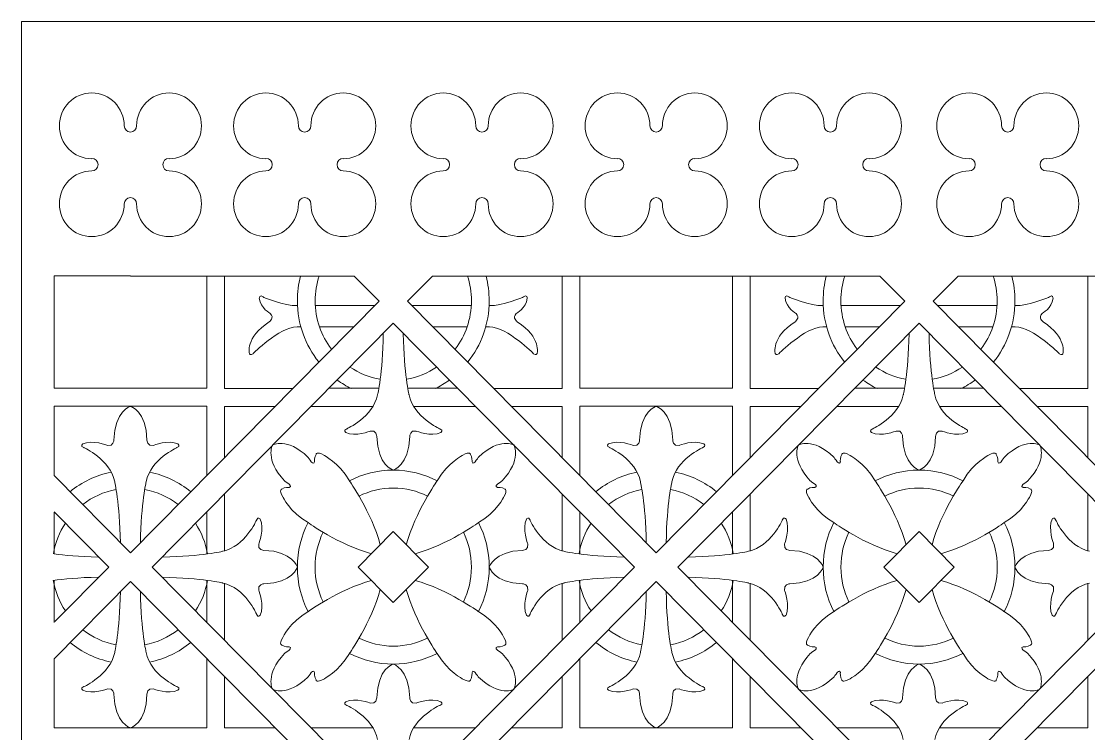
# Model space of a CAD drawing. Header units: millimetres. Extents: x 0 to 23312, y -3206 to 11448.
# Drawn here: x 11641 to 11940, y 5529.4 to 5729.1 of the extents above; entities that cross this region are included whole.
import ezdxf

# ---------------------------------------------------------------- set-up
doc = ezdxf.new("R2010")
doc.units = ezdxf.units.MM
doc.header["$LTSCALE"] = 10
doc.layers.add('40 - Detail Outline', color=142, linetype='Continuous')

# ---------------------------------------------------------------- blocks, each defined once
blk = doc.blocks.new('A$C25525EC8')
at = {"color": 251, "lineweight": 9}
for p, q in [((86.19, 203.11), (100.17, 203.11)), ((122.26, 203.11), (108.28, 203.11)), ((233.52, 203.11), (247.5, 203.11)), ((269.58, 203.11), (255.61, 203.11)), ((9.15, 178.67), (9.15, 198.07)), ((9.15, 198.07), (30.56, 198.07)), ((51.96, 198.07), (30.56, 198.07)), ((51.96, 178.67), (51.96, 198.07)), ((56.94, 183.62), (56.94, 197.99)), ((56.94, 197.99), (71.14, 197.99)), ((81.19, 198.05), (98.49, 198.05)), ((127.26, 198.05), (109.96, 198.05)), ((151.51, 197.99), (137.31, 197.99)), ((151.51, 183.62), (151.51, 197.99)), ((156.49, 178.67), (156.49, 198.07)), ((156.49, 198.07), (177.89, 198.07)), ((199.29, 198.07), (177.89, 198.07)), ((199.29, 178.67), (199.29, 198.07)), ((204.27, 183.62), (204.27, 197.99)), ((204.27, 197.99), (218.47, 197.99)), ((228.52, 198.05), (245.82, 198.05)), ((274.59, 198.05), (257.29, 198.05)), ((298.84, 197.99), (284.63, 197.99)), ((298.84, 183.62), (298.84, 197.99)), ((30.55, 157.01), (9.15, 178.67)), ((56.94, 157.41), (56.94, 173.47)), ((151.51, 157.41), (151.51, 173.47)), ((204.27, 157.41), (204.27, 173.47)), ((298.84, 157.41), (298.84, 173.47)), ((24.47, 152.98), (9.15, 168.47)), ((9.15, 156.78), (9.15, 168.43)), ((51.96, 156.78), (51.96, 168.43)), ((156.49, 156.78), (156.49, 168.43)), ((199.29, 156.78), (199.29, 168.43)), ((94.37, 152.98), (104.22, 162.96)), ((114.08, 152.98), (104.22, 162.96)), ((241.7, 152.98), (251.55, 162.96)), ((261.41, 152.98), (251.55, 162.96)), ((30.55, 157.01), (30.55, 157.01)), ((30.56, 157.01), (30.56, 157.01)), ((177.89, 157.01), (177.89, 157.01)), ((177.89, 157.01), (177.89, 157.01)), ((9.37, 137.71), (24.47, 152.98)), ((104.22, 143.02), (94.37, 152.98)), ((104.22, 143.02), (114.08, 152.98)), ((251.55, 143.02), (241.7, 152.98)), ((251.55, 143.02), (261.41, 152.98)), ((9.15, 137.5), (9.15, 149.15)), ((9.15, 127.31), (30.56, 148.96)), ((30.56, 148.96), (30.56, 148.96)), ((30.56, 148.96), (30.56, 148.96)), ((51.96, 137.5), (51.96, 149.15)), ((56.94, 132.46), (56.94, 148.52)), ((151.51, 132.46), (151.51, 148.52)), ((156.49, 137.5), (156.49, 149.15)), ((177.89, 148.96), (177.89, 148.96)), ((177.89, 148.96), (177.89, 148.96)), ((199.29, 137.5), (199.29, 149.15)), ((204.27, 132.46), (204.27, 148.52)), ((298.84, 132.46), (298.84, 148.52)), ((9.15, 127.31), (9.15, 107.91)), ((51.96, 127.31), (51.96, 107.91)), ((156.49, 127.31), (156.49, 107.91)), ((199.29, 127.31), (199.29, 107.91)), ((56.94, 122.27), (56.94, 107.91)), ((151.51, 122.27), (151.51, 107.91)), ((204.27, 122.27), (204.27, 107.91)), ((298.84, 122.27), (298.84, 107.91)), ((9.15, 107.91), (30.56, 107.91)), ((51.96, 107.91), (30.56, 107.91)), ((56.94, 107.91), (71.14, 107.91)), ((81.19, 107.93), (98.49, 107.93)), ((127.26, 107.93), (109.96, 107.93)), ((151.51, 107.91), (137.31, 107.91)), ((156.49, 107.91), (177.89, 107.91)), ((199.29, 107.91), (177.89, 107.91)), ((204.27, 107.91), (218.47, 107.91)), ((228.52, 107.93), (245.82, 107.93)), ((274.59, 107.93), (257.29, 107.93)), ((298.84, 107.91), (284.63, 107.91))]:
    blk.add_line(p, q, dxfattribs=at)
at = {"color": 7, "lineweight": 9}
blk.add_lwpolyline([(0, 0), (0, 306), (945, 306), (945, 0), (0, 0)], dxfattribs=at)
at = {"color": 251, "lineweight": 9}
for points in [[(30.56, 203.11), (9.15, 203.11), (9.15, 234.63), (30.56, 234.63)], [(51.96, 234.63), (51.96, 203.11), (30.56, 203.11)], [(100.24, 227.51), (93.24, 234.55), (30.56, 234.55)], [(76.12, 203.02), (56.94, 203.02), (56.94, 234.55)], [(108.2, 227.51), (115.22, 234.55), (177.89, 234.55)], [(132.33, 203.02), (151.51, 203.02), (151.51, 234.55)], [(156.49, 234.63), (156.49, 203.11), (177.89, 203.11)], [(199.29, 234.63), (199.29, 203.11), (177.89, 203.11)], [(247.57, 227.51), (240.57, 234.55), (177.89, 234.55)], [(223.45, 203.02), (204.27, 203.02), (204.27, 234.55)], [(255.54, 227.51), (262.55, 234.55), (325.22, 234.55)], [(279.66, 203.02), (298.84, 203.02), (298.84, 234.55)], [(30.56, 157.01), (100.24, 227.51)], [(177.89, 157.01), (108.2, 227.51)], [(177.89, 157.01), (247.57, 227.51)], [(325.22, 157.01), (255.54, 227.51)], [(82.37, 226.29), (98.91, 226.29)], [(126.08, 226.29), (109.55, 226.29)], [(229.69, 226.29), (246.24, 226.29)], [(273.41, 226.29), (256.88, 226.29)], [(104.22, 84.63), (36.65, 152.98), (104.22, 221.34)], [(104.22, 84.63), (171.8, 152.98), (104.22, 221.34)], [(251.55, 84.63), (183.98, 152.98), (251.55, 221.34)], [(251.55, 84.63), (319.13, 152.98), (251.55, 221.34)], [(83.53, 220.38), (93.04, 220.38)], [(124.92, 220.38), (115.41, 220.38)], [(230.85, 220.38), (240.37, 220.38)], [(272.25, 220.38), (262.73, 220.38)], [(100.24, 78.47), (30.56, 148.96)], [(108.2, 78.47), (177.89, 148.96)], [(247.57, 78.47), (177.89, 148.96)], [(255.54, 78.47), (325.22, 148.96)]]:
    blk.add_lwpolyline(points, dxfattribs=at)
for points, knots in [([(30.56, 274.93), (29.59, 274.93), (28.82, 275.72), (28.82, 276.7), (28.82, 281.78), (24.75, 285.91), (19.73, 285.91), (14.72, 285.91), (10.65, 281.78), (10.65, 276.7), (10.65, 271.62), (14.72, 267.49), (19.73, 267.49), (19.73, 267.49), (19.73, 267.58), (19.73, 267.58), (20.7, 267.58), (21.48, 266.79), (21.48, 265.82), (21.48, 264.84), (20.7, 264.05), (19.73, 264.05), (14.72, 264.05), (10.65, 259.93), (10.65, 254.83), (10.65, 249.75), (14.72, 245.63), (19.73, 245.63), (24.75, 245.63), (28.82, 249.75), (28.82, 254.83), (28.82, 255.81), (29.59, 256.6), (30.56, 256.6)], [0, 0, 0, 0, 1, 1, 1, 2, 2, 2, 3, 3, 3, 4, 4, 4, 5, 5, 5, 6, 6, 6, 7, 7, 7, 8, 8, 8, 9, 9, 9, 10, 10, 10, 11, 11, 11, 11]), ([(30.56, 274.93), (31.52, 274.93), (32.31, 275.72), (32.31, 276.7), (32.31, 281.78), (36.37, 285.91), (41.39, 285.91), (46.4, 285.91), (50.47, 281.78), (50.47, 276.7), (50.47, 271.62), (46.4, 267.49), (41.39, 267.49), (41.39, 267.49), (41.39, 267.58), (41.39, 267.58), (40.43, 267.58), (39.65, 266.79), (39.65, 265.82), (39.65, 264.84), (40.43, 264.05), (41.39, 264.05), (46.4, 264.05), (50.47, 259.93), (50.47, 254.83), (50.47, 249.75), (46.4, 245.63), (41.39, 245.63), (36.37, 245.63), (32.31, 249.75), (32.31, 254.83), (32.31, 255.81), (31.52, 256.6), (30.56, 256.6)], [0, 0, 0, 0, 1, 1, 1, 2, 2, 2, 3, 3, 3, 4, 4, 4, 5, 5, 5, 6, 6, 6, 7, 7, 7, 8, 8, 8, 9, 9, 9, 10, 10, 10, 11, 11, 11, 11]), ([(90.21, 264.05), (95.22, 264.05), (99.29, 259.93), (99.29, 254.83), (99.29, 249.75), (95.22, 245.63), (90.21, 245.63), (85.19, 245.63), (81.12, 249.75), (81.12, 254.83), (81.12, 255.81), (80.35, 256.6), (79.38, 256.6), (78.41, 256.6), (77.63, 255.81), (77.63, 254.83), (77.63, 249.75), (73.57, 245.63), (68.55, 245.63), (63.53, 245.63), (59.47, 249.75), (59.47, 254.83), (59.47, 259.93), (63.53, 264.05), (68.55, 264.05), (69.51, 264.05), (70.3, 264.84), (70.3, 265.82), (70.3, 266.79), (69.51, 267.58), (68.55, 267.58), (68.55, 267.58), (68.55, 267.49), (68.55, 267.49), (63.53, 267.49), (59.47, 271.62), (59.47, 276.7), (59.47, 281.78), (63.53, 285.91), (68.55, 285.91), (73.57, 285.91), (77.63, 281.78), (77.63, 276.7), (77.63, 275.72), (78.41, 274.93), (79.38, 274.93), (80.35, 274.93), (81.12, 275.72), (81.12, 276.7), (81.12, 281.78), (85.19, 285.91), (90.21, 285.91), (95.22, 285.91), (99.29, 281.78), (99.29, 276.7), (99.29, 271.62), (95.22, 267.49), (90.21, 267.49), (90.21, 267.49), (90.21, 267.58), (90.21, 267.58), (89.24, 267.58), (88.46, 266.79), (88.46, 265.82), (88.46, 264.84), (89.24, 264.05), (90.21, 264.05)], [0, 0, 0, 0, 1, 1, 1, 2, 2, 2, 3, 3, 3, 4, 4, 4, 5, 5, 5, 6, 6, 6, 7, 7, 7, 8, 8, 8, 9, 9, 9, 10, 10, 10, 11, 11, 11, 12, 12, 12, 13, 13, 13, 14, 14, 14, 15, 15, 15, 16, 16, 16, 17, 17, 17, 18, 18, 18, 19, 19, 19, 20, 20, 20, 21, 21, 21, 22, 22, 22, 22]), ([(118.24, 264.05), (113.23, 264.05), (109.16, 259.93), (109.16, 254.83), (109.16, 249.75), (113.23, 245.63), (118.24, 245.63), (123.26, 245.63), (127.32, 249.75), (127.32, 254.83), (127.32, 255.81), (128.1, 256.6), (129.07, 256.6), (130.03, 256.6), (130.81, 255.81), (130.81, 254.83), (130.81, 249.75), (134.88, 245.63), (139.9, 245.63), (144.92, 245.63), (148.98, 249.75), (148.98, 254.83), (148.98, 259.93), (144.92, 264.05), (139.9, 264.05), (138.93, 264.05), (138.15, 264.84), (138.15, 265.82), (138.15, 266.79), (138.93, 267.58), (139.9, 267.58), (139.9, 267.58), (139.9, 267.49), (139.9, 267.49), (144.92, 267.49), (148.98, 271.62), (148.98, 276.7), (148.98, 281.78), (144.92, 285.91), (139.9, 285.91), (134.88, 285.91), (130.81, 281.78), (130.81, 276.7), (130.81, 275.72), (130.03, 274.93), (129.07, 274.93), (128.1, 274.93), (127.32, 275.72), (127.32, 276.7), (127.32, 281.78), (123.26, 285.91), (118.24, 285.91), (113.23, 285.91), (109.16, 281.78), (109.16, 276.7), (109.16, 271.62), (113.23, 267.49), (118.24, 267.49), (118.24, 267.49), (118.24, 267.58), (118.24, 267.58), (119.21, 267.58), (119.99, 266.79), (119.99, 265.82), (119.99, 264.84), (119.21, 264.05), (118.24, 264.05)], [0, 0, 0, 0, 1, 1, 1, 2, 2, 2, 3, 3, 3, 4, 4, 4, 5, 5, 5, 6, 6, 6, 7, 7, 7, 8, 8, 8, 9, 9, 9, 10, 10, 10, 11, 11, 11, 12, 12, 12, 13, 13, 13, 14, 14, 14, 15, 15, 15, 16, 16, 16, 17, 17, 17, 18, 18, 18, 19, 19, 19, 20, 20, 20, 21, 21, 21, 22, 22, 22, 22]), ([(177.89, 274.93), (176.92, 274.93), (176.15, 275.72), (176.15, 276.7), (176.15, 281.78), (172.08, 285.91), (167.06, 285.91), (162.04, 285.91), (157.98, 281.78), (157.98, 276.7), (157.98, 271.62), (162.04, 267.49), (167.06, 267.49), (167.06, 267.49), (167.06, 267.58), (167.06, 267.58), (168.02, 267.58), (168.81, 266.79), (168.81, 265.82), (168.81, 264.84), (168.02, 264.05), (167.06, 264.05), (162.04, 264.05), (157.98, 259.93), (157.98, 254.83), (157.98, 249.75), (162.04, 245.63), (167.06, 245.63), (172.08, 245.63), (176.15, 249.75), (176.15, 254.83), (176.15, 255.81), (176.92, 256.6), (177.89, 256.6)], [0, 0, 0, 0, 1, 1, 1, 2, 2, 2, 3, 3, 3, 4, 4, 4, 5, 5, 5, 6, 6, 6, 7, 7, 7, 8, 8, 8, 9, 9, 9, 10, 10, 10, 11, 11, 11, 11]), ([(177.89, 274.93), (178.85, 274.93), (179.64, 275.72), (179.64, 276.7), (179.64, 281.78), (183.7, 285.91), (188.71, 285.91), (193.73, 285.91), (197.8, 281.78), (197.8, 276.7), (197.8, 271.62), (193.73, 267.49), (188.71, 267.49), (188.71, 267.49), (188.71, 267.58), (188.71, 267.58), (187.75, 267.58), (186.97, 266.79), (186.97, 265.82), (186.97, 264.84), (187.75, 264.05), (188.71, 264.05), (193.73, 264.05), (197.8, 259.93), (197.8, 254.83), (197.8, 249.75), (193.73, 245.63), (188.71, 245.63), (183.7, 245.63), (179.64, 249.75), (179.64, 254.83), (179.64, 255.81), (178.85, 256.6), (177.89, 256.6)], [0, 0, 0, 0, 1, 1, 1, 2, 2, 2, 3, 3, 3, 4, 4, 4, 5, 5, 5, 6, 6, 6, 7, 7, 7, 8, 8, 8, 9, 9, 9, 10, 10, 10, 11, 11, 11, 11]), ([(237.54, 264.05), (242.55, 264.05), (246.61, 259.93), (246.61, 254.83), (246.61, 249.75), (242.55, 245.63), (237.54, 245.63), (232.52, 245.63), (228.45, 249.75), (228.45, 254.83), (228.45, 255.81), (227.67, 256.6), (226.71, 256.6), (225.74, 256.6), (224.96, 255.81), (224.96, 254.83), (224.96, 249.75), (220.89, 245.63), (215.88, 245.63), (210.87, 245.63), (206.8, 249.75), (206.8, 254.83), (206.8, 259.93), (210.87, 264.05), (215.88, 264.05), (216.85, 264.05), (217.63, 264.84), (217.63, 265.82), (217.63, 266.79), (216.85, 267.58), (215.88, 267.58), (215.88, 267.58), (215.88, 267.49), (215.88, 267.49), (210.87, 267.49), (206.8, 271.62), (206.8, 276.7), (206.8, 281.78), (210.87, 285.91), (215.88, 285.91), (220.89, 285.91), (224.96, 281.78), (224.96, 276.7), (224.96, 275.72), (225.74, 274.93), (226.71, 274.93), (227.67, 274.93), (228.45, 275.72), (228.45, 276.7), (228.45, 281.78), (232.52, 285.91), (237.54, 285.91), (242.55, 285.91), (246.61, 281.78), (246.61, 276.7), (246.61, 271.62), (242.55, 267.49), (237.54, 267.49), (237.54, 267.49), (237.54, 267.58), (237.54, 267.58), (236.58, 267.58), (235.79, 266.79), (235.79, 265.82), (235.79, 264.84), (236.58, 264.05), (237.54, 264.05)], [0, 0, 0, 0, 1, 1, 1, 2, 2, 2, 3, 3, 3, 4, 4, 4, 5, 5, 5, 6, 6, 6, 7, 7, 7, 8, 8, 8, 9, 9, 9, 10, 10, 10, 11, 11, 11, 12, 12, 12, 13, 13, 13, 14, 14, 14, 15, 15, 15, 16, 16, 16, 17, 17, 17, 18, 18, 18, 19, 19, 19, 20, 20, 20, 21, 21, 21, 22, 22, 22, 22]), ([(265.57, 264.05), (260.56, 264.05), (256.49, 259.93), (256.49, 254.83), (256.49, 249.75), (260.56, 245.63), (265.57, 245.63), (270.59, 245.63), (274.66, 249.75), (274.66, 254.83), (274.66, 255.81), (275.44, 256.6), (276.4, 256.6), (277.36, 256.6), (278.14, 255.81), (278.14, 254.83), (278.14, 249.75), (282.21, 245.63), (287.23, 245.63), (292.25, 245.63), (296.31, 249.75), (296.31, 254.83), (296.31, 259.93), (292.25, 264.05), (287.23, 264.05), (286.26, 264.05), (285.48, 264.84), (285.48, 265.82), (285.48, 266.79), (286.26, 267.58), (287.23, 267.58), (287.23, 267.58), (287.23, 267.49), (287.23, 267.49), (292.25, 267.49), (296.31, 271.62), (296.31, 276.7), (296.31, 281.78), (292.25, 285.91), (287.23, 285.91), (282.21, 285.91), (278.14, 281.78), (278.14, 276.7), (278.14, 275.72), (277.36, 274.93), (276.4, 274.93), (275.44, 274.93), (274.66, 275.72), (274.66, 276.7), (274.66, 281.78), (270.59, 285.91), (265.57, 285.91), (260.56, 285.91), (256.49, 281.78), (256.49, 276.7), (256.49, 271.62), (260.56, 267.49), (265.57, 267.49), (265.57, 267.49), (265.57, 267.58), (265.57, 267.58), (266.54, 267.58), (267.32, 266.79), (267.32, 265.82), (267.32, 264.84), (266.54, 264.05), (265.57, 264.05)], [0, 0, 0, 0, 1, 1, 1, 2, 2, 2, 3, 3, 3, 4, 4, 4, 5, 5, 5, 6, 6, 6, 7, 7, 7, 8, 8, 8, 9, 9, 9, 10, 10, 10, 11, 11, 11, 12, 12, 12, 13, 13, 13, 14, 14, 14, 15, 15, 15, 16, 16, 16, 17, 17, 17, 18, 18, 18, 19, 19, 19, 20, 20, 20, 21, 21, 21, 22, 22, 22, 22]), ([(78.22, 234.55), (77.65, 232.34), (77.35, 230.01), (77.35, 227.62), (77.35, 221.14), (79.59, 215.19), (83.34, 210.52)], [0, 0, 0, 0, 1, 1, 1, 2, 2, 2, 2]), ([(83.42, 234.59), (82.71, 232.4), (82.32, 230.06), (82.32, 227.62), (82.32, 227.62), (82.32, 227.62), (82.32, 227.62), (82.32, 222.53), (84.02, 217.85), (86.87, 214.1)], [0, 0, 0, 0, 1, 1, 1, 2, 2, 2, 3, 3, 3, 3]), ([(125.02, 234.59), (125.74, 232.4), (126.12, 230.06), (126.12, 227.62), (126.12, 227.62), (126.12, 227.62), (126.12, 227.62), (126.12, 222.53), (124.43, 217.85), (121.57, 214.1)], [0, 0, 0, 0, 1, 1, 1, 2, 2, 2, 3, 3, 3, 3]), ([(130.22, 234.55), (130.79, 232.34), (131.1, 230.01), (131.1, 227.62), (131.1, 221.14), (128.86, 215.19), (125.12, 210.52)], [0, 0, 0, 0, 1, 1, 1, 2, 2, 2, 2]), ([(225.56, 234.55), (224.98, 232.34), (224.68, 230.01), (224.68, 227.62), (224.68, 221.14), (226.92, 215.19), (230.66, 210.52)], [0, 0, 0, 0, 1, 1, 1, 2, 2, 2, 2]), ([(230.76, 234.59), (230.04, 232.4), (229.65, 230.06), (229.65, 227.62), (229.65, 227.62), (229.65, 227.62), (229.65, 227.62), (229.65, 222.53), (231.35, 217.85), (234.2, 214.1)], [0, 0, 0, 0, 1, 1, 1, 2, 2, 2, 3, 3, 3, 3]), ([(272.35, 234.59), (273.07, 232.4), (273.45, 230.06), (273.45, 227.62), (273.45, 227.62), (273.45, 227.62), (273.45, 227.62), (273.45, 222.53), (271.76, 217.85), (268.9, 214.1)], [0, 0, 0, 0, 1, 1, 1, 2, 2, 2, 3, 3, 3, 3]), ([(277.55, 234.55), (278.13, 232.34), (278.43, 230.01), (278.43, 227.62), (278.43, 221.14), (276.19, 215.19), (272.45, 210.52)], [0, 0, 0, 0, 1, 1, 1, 2, 2, 2, 2]), ([(77.26, 226.29), (73.88, 226.05), (67.72, 228.72), (67.72, 228.72), (66.77, 229.5), (66.68, 228.42), (66.68, 228.42), (67.04, 225.48), (69.76, 224.11), (69.76, 224.11), (71.01, 222.83), (69.47, 221.79), (69.47, 221.79), (62.64, 217.28), (63.92, 212.83), (63.92, 212.83), (63.92, 212.83), (64.19, 212.2), (64.92, 212.81), (64.92, 212.81), (72.15, 220.17), (77.26, 220.38), (77.26, 220.38), (78.32, 220.38), (78.32, 220.38)], [0, 0, 0, 0, 1, 1, 1, 2, 2, 2, 3, 3, 3, 4, 4, 4, 5, 5, 5, 6, 6, 6, 7, 7, 7, 8, 8, 8, 8]), ([(131.18, 226.29), (134.58, 226.05), (140.73, 228.72), (140.73, 228.72), (141.69, 229.5), (141.77, 228.42), (141.77, 228.42), (141.41, 225.48), (138.69, 224.11), (138.69, 224.11), (137.44, 222.83), (138.98, 221.79), (138.98, 221.79), (145.81, 217.28), (144.53, 212.83), (144.53, 212.83), (144.53, 212.83), (144.26, 212.2), (143.52, 212.81), (143.52, 212.81), (136.3, 220.17), (131.18, 220.38), (131.18, 220.38), (130.13, 220.38), (130.13, 220.38)], [0, 0, 0, 0, 1, 1, 1, 2, 2, 2, 3, 3, 3, 4, 4, 4, 5, 5, 5, 6, 6, 6, 7, 7, 7, 8, 8, 8, 8]), ([(224.59, 226.29), (221.21, 226.05), (215.05, 228.72), (215.05, 228.72), (214.09, 229.5), (214.01, 228.42), (214.01, 228.42), (214.37, 225.48), (217.09, 224.11), (217.09, 224.11), (218.34, 222.83), (216.8, 221.79), (216.8, 221.79), (209.97, 217.28), (211.25, 212.83), (211.25, 212.83), (211.25, 212.83), (211.52, 212.2), (212.26, 212.81), (212.26, 212.81), (219.48, 220.17), (224.59, 220.38), (224.59, 220.38), (225.65, 220.38), (225.65, 220.38)], [0, 0, 0, 0, 1, 1, 1, 2, 2, 2, 3, 3, 3, 4, 4, 4, 5, 5, 5, 6, 6, 6, 7, 7, 7, 8, 8, 8, 8]), ([(278.51, 226.29), (281.91, 226.05), (288.06, 228.72), (288.06, 228.72), (289.02, 229.5), (289.1, 228.42), (289.1, 228.42), (288.74, 225.48), (286.02, 224.11), (286.02, 224.11), (284.76, 222.83), (286.32, 221.79), (286.32, 221.79), (293.14, 217.28), (291.86, 212.83), (291.86, 212.83), (291.86, 212.83), (291.6, 212.2), (290.85, 212.81), (290.85, 212.81), (283.63, 220.17), (278.51, 220.38), (278.51, 220.38), (277.47, 220.38), (277.47, 220.38)], [0, 0, 0, 0, 1, 1, 1, 2, 2, 2, 3, 3, 3, 4, 4, 4, 5, 5, 5, 6, 6, 6, 7, 7, 7, 8, 8, 8, 8]), ([(104.22, 180.18), (104.22, 180.18), (99.81, 181.4), (99.59, 189.65), (99.59, 189.65), (99.52, 191.53), (97.79, 191.11), (97.79, 191.11), (93.57, 189.47), (90.91, 190.7), (90.91, 190.7), (90.04, 191.34), (91.2, 191.76), (91.2, 191.76), (98.54, 195.04), (99.81, 201.3), (99.81, 201.3), (101.25, 207.17), (101.42, 218.39)], [0, 0, 0, 0, 1, 1, 1, 2, 2, 2, 3, 3, 3, 4, 4, 4, 5, 5, 5, 6, 6, 6, 6]), ([(104.22, 180.18), (104.22, 180.18), (108.63, 181.4), (108.86, 189.65), (108.86, 189.65), (108.93, 191.53), (110.66, 191.11), (110.66, 191.11), (114.88, 189.47), (117.54, 190.7), (117.54, 190.7), (118.41, 191.34), (117.25, 191.76), (117.25, 191.76), (109.91, 195.04), (108.63, 201.3), (108.63, 201.3), (107.21, 207.17), (107.03, 218.39)], [0, 0, 0, 0, 1, 1, 1, 2, 2, 2, 3, 3, 3, 4, 4, 4, 5, 5, 5, 6, 6, 6, 6]), ([(251.55, 180.18), (251.55, 180.18), (247.14, 181.4), (246.91, 189.65), (246.91, 189.65), (246.86, 191.53), (245.12, 191.11), (245.12, 191.11), (240.89, 189.47), (238.24, 190.7), (238.24, 190.7), (237.37, 191.34), (238.53, 191.76), (238.53, 191.76), (245.87, 195.04), (247.14, 201.3), (247.14, 201.3), (248.58, 207.17), (248.75, 218.39)], [0, 0, 0, 0, 1, 1, 1, 2, 2, 2, 3, 3, 3, 4, 4, 4, 5, 5, 5, 6, 6, 6, 6]), ([(251.55, 180.18), (251.55, 180.18), (255.97, 181.4), (256.2, 189.65), (256.2, 189.65), (256.25, 191.53), (257.99, 191.11), (257.99, 191.11), (262.21, 189.47), (264.87, 190.7), (264.87, 190.7), (265.74, 191.34), (264.58, 191.76), (264.58, 191.76), (257.24, 195.04), (255.97, 201.3), (255.97, 201.3), (254.54, 207.17), (254.35, 218.39)], [0, 0, 0, 0, 1, 1, 1, 2, 2, 2, 3, 3, 3, 4, 4, 4, 5, 5, 5, 6, 6, 6, 6]), ([(27.76, 159.84), (27.58, 171.07), (26.15, 176.93), (26.15, 176.93), (24.88, 183.2), (17.53, 186.48), (17.53, 186.48), (16.37, 186.88), (17.24, 187.53), (17.24, 187.53), (19.9, 188.76), (24.12, 187.12), (24.12, 187.12), (25.86, 186.71), (25.92, 188.58), (25.92, 188.58), (26.15, 196.83), (30.56, 198.06), (30.56, 198.06)], [0, 0, 0, 0, 1, 1, 1, 2, 2, 2, 3, 3, 3, 4, 4, 4, 5, 5, 5, 6, 6, 6, 6]), ([(33.36, 159.84), (33.54, 171.07), (34.98, 176.93), (34.98, 176.93), (36.24, 183.2), (43.59, 186.48), (43.59, 186.48), (44.75, 186.88), (43.87, 187.53), (43.87, 187.53), (41.22, 188.76), (37, 187.12), (37, 187.12), (35.26, 186.71), (35.2, 188.58), (35.2, 188.58), (34.98, 196.83), (30.56, 198.06), (30.56, 198.06)], [0, 0, 0, 0, 1, 1, 1, 2, 2, 2, 3, 3, 3, 4, 4, 4, 5, 5, 5, 6, 6, 6, 6]), ([(175.09, 159.84), (174.91, 171.07), (173.48, 176.93), (173.48, 176.93), (172.21, 183.2), (164.86, 186.48), (164.86, 186.48), (163.7, 186.88), (164.57, 187.53), (164.57, 187.53), (167.24, 188.76), (171.45, 187.12), (171.45, 187.12), (173.19, 186.71), (173.25, 188.58), (173.25, 188.58), (173.48, 196.83), (177.89, 198.06), (177.89, 198.06)], [0, 0, 0, 0, 1, 1, 1, 2, 2, 2, 3, 3, 3, 4, 4, 4, 5, 5, 5, 6, 6, 6, 6]), ([(180.69, 159.84), (180.87, 171.07), (182.3, 176.93), (182.3, 176.93), (183.57, 183.2), (190.92, 186.48), (190.92, 186.48), (192.07, 186.88), (191.21, 187.53), (191.21, 187.53), (188.55, 188.76), (184.32, 187.12), (184.32, 187.12), (182.59, 186.71), (182.53, 188.58), (182.53, 188.58), (182.3, 196.83), (177.89, 198.06), (177.89, 198.06)], [0, 0, 0, 0, 1, 1, 1, 2, 2, 2, 3, 3, 3, 4, 4, 4, 5, 5, 5, 6, 6, 6, 6]), ([(80.34, 140.51), (78.43, 144.24), (77.35, 148.49), (77.35, 152.98), (77.35, 157.48), (78.43, 161.73), (80.34, 165.46)], [0, 0, 0, 0, 1, 1, 1, 2, 2, 2, 2]), ([(128.11, 140.51), (130.03, 144.24), (131.1, 148.49), (131.1, 152.98), (131.1, 157.48), (130.03, 161.73), (128.11, 165.46)], [0, 0, 0, 0, 1, 1, 1, 2, 2, 2, 2]), ([(227.66, 140.51), (225.75, 144.24), (224.68, 148.49), (224.68, 152.98), (224.68, 157.48), (225.75, 161.73), (227.67, 165.46)], [0, 0, 0, 0, 1, 1, 1, 2, 2, 2, 2]), ([(275.44, 140.51), (277.35, 144.24), (278.43, 148.49), (278.43, 152.98), (278.43, 157.48), (277.35, 161.73), (275.44, 165.46)], [0, 0, 0, 0, 1, 1, 1, 2, 2, 2, 2]), ([(84.57, 143.21), (83.13, 146.16), (82.32, 149.48), (82.32, 152.98), (82.32, 156.49), (83.13, 159.81), (84.57, 162.76)], [0, 0, 0, 0, 1, 1, 1, 2, 2, 2, 2]), ([(123.89, 143.21), (125.32, 146.16), (126.12, 149.48), (126.12, 152.98), (126.12, 156.49), (125.32, 159.81), (123.89, 162.76)], [0, 0, 0, 0, 1, 1, 1, 2, 2, 2, 2]), ([(231.9, 143.21), (230.46, 146.16), (229.65, 149.48), (229.65, 152.98), (229.65, 156.49), (230.46, 159.81), (231.9, 162.76)], [0, 0, 0, 0, 1, 1, 1, 2, 2, 2, 2]), ([(271.21, 143.21), (272.65, 146.16), (273.45, 149.48), (273.45, 152.98), (273.45, 156.49), (272.65, 159.81), (271.21, 162.76)], [0, 0, 0, 0, 1, 1, 1, 2, 2, 2, 2]), ([(27.76, 146.12), (27.58, 134.9), (26.15, 129.03), (26.15, 129.03), (24.88, 122.76), (17.53, 119.49), (17.53, 119.49), (16.37, 119.08), (17.24, 118.44), (17.24, 118.44), (19.9, 117.21), (24.12, 118.85), (24.12, 118.85), (25.86, 119.26), (25.92, 117.38), (25.92, 117.38), (26.15, 109.14), (30.56, 107.91), (30.56, 107.91)], [0, 0, 0, 0, 1, 1, 1, 2, 2, 2, 3, 3, 3, 4, 4, 4, 5, 5, 5, 6, 6, 6, 6]), ([(33.36, 146.12), (33.54, 134.9), (34.98, 129.03), (34.98, 129.03), (36.24, 122.76), (43.59, 119.49), (43.59, 119.49), (44.75, 119.08), (43.87, 118.44), (43.87, 118.44), (41.22, 117.21), (37, 118.85), (37, 118.85), (35.26, 119.26), (35.2, 117.38), (35.2, 117.38), (34.98, 109.14), (30.56, 107.91), (30.56, 107.91)], [0, 0, 0, 0, 1, 1, 1, 2, 2, 2, 3, 3, 3, 4, 4, 4, 5, 5, 5, 6, 6, 6, 6]), ([(175.09, 146.12), (174.91, 134.9), (173.48, 129.03), (173.48, 129.03), (172.21, 122.76), (164.86, 119.49), (164.86, 119.49), (163.7, 119.08), (164.57, 118.44), (164.57, 118.44), (167.24, 117.21), (171.45, 118.85), (171.45, 118.85), (173.19, 119.26), (173.25, 117.38), (173.25, 117.38), (173.48, 109.14), (177.89, 107.91), (177.89, 107.91)], [0, 0, 0, 0, 1, 1, 1, 2, 2, 2, 3, 3, 3, 4, 4, 4, 5, 5, 5, 6, 6, 6, 6]), ([(180.69, 146.12), (180.87, 134.9), (182.3, 129.03), (182.3, 129.03), (183.57, 122.76), (190.92, 119.49), (190.92, 119.49), (192.07, 119.08), (191.21, 118.44), (191.21, 118.44), (188.55, 117.21), (184.32, 118.85), (184.32, 118.85), (182.59, 119.26), (182.53, 117.38), (182.53, 117.38), (182.3, 109.14), (177.89, 107.91), (177.89, 107.91)], [0, 0, 0, 0, 1, 1, 1, 2, 2, 2, 3, 3, 3, 4, 4, 4, 5, 5, 5, 6, 6, 6, 6])]:
    blk.add_open_spline(points, degree=3, knots=knots, dxfattribs=at)
for points in [[(92.08, 209.06), (94.59, 207.37), (97.47, 206.18), (100.55, 205.66)], [(116.36, 209.06), (113.86, 207.37), (110.99, 206.18), (107.89, 205.66)], [(239.41, 209.06), (241.92, 207.37), (244.79, 206.18), (247.89, 205.66)], [(263.69, 209.06), (261.19, 207.37), (258.32, 206.18), (255.22, 205.66)], [(88.51, 205.44), (89.76, 204.53), (91.1, 203.72), (92.5, 203.03)], [(119.94, 205.44), (118.69, 204.53), (117.35, 203.72), (115.95, 203.03)], [(235.84, 205.44), (237.09, 204.53), (238.43, 203.72), (239.83, 203.03)], [(267.27, 205.44), (266.02, 204.53), (264.68, 203.72), (263.28, 203.03)], [(70.39, 187.21), (70.39, 187.21), (74.36, 189.5), (80.31, 183.85)], [(138.05, 187.21), (138.05, 187.21), (134.08, 189.5), (128.14, 183.85)], [(217.73, 187.21), (217.73, 187.21), (221.69, 189.5), (227.64, 183.85)], [(285.38, 187.21), (285.38, 187.21), (281.41, 189.5), (275.47, 183.85)], [(70.39, 187.21), (70.39, 187.21), (68.14, 183.19), (73.74, 177.18)], [(82.59, 184.6), (82.59, 184.6), (82.75, 185.53), (84.72, 184.37)], [(125.86, 184.6), (125.86, 184.6), (125.7, 185.53), (123.72, 184.37)], [(138.05, 187.21), (138.05, 187.21), (140.31, 183.19), (134.71, 177.18)], [(217.73, 187.21), (217.73, 187.21), (215.47, 183.19), (221.08, 177.18)], [(229.92, 184.6), (229.92, 184.6), (230.07, 185.53), (232.05, 184.37)], [(273.19, 184.6), (273.19, 184.6), (273.04, 185.53), (271.05, 184.37)], [(285.38, 187.21), (285.38, 187.21), (287.64, 183.19), (282.04, 177.18)], [(80.31, 183.85), (80.31, 183.85), (80.93, 183.04), (81.24, 182.53)], [(81.24, 182.53), (81.24, 182.53), (81.92, 181.66), (82.17, 182.54)], [(82.17, 182.54), (82.17, 182.54), (82.06, 183.91), (82.59, 184.6)], [(84.72, 184.37), (84.72, 184.37), (88.92, 182.39), (91.92, 177.2)], [(123.72, 184.37), (123.72, 184.37), (119.52, 182.39), (116.54, 177.2)], [(126.28, 182.54), (126.28, 182.54), (126.39, 183.91), (125.86, 184.6)], [(127.21, 182.53), (127.21, 182.53), (126.53, 181.66), (126.28, 182.54)], [(128.14, 183.85), (128.14, 183.85), (127.52, 183.04), (127.21, 182.53)], [(227.64, 183.85), (227.64, 183.85), (228.26, 183.04), (228.57, 182.53)], [(228.57, 182.53), (228.57, 182.53), (229.25, 181.66), (229.5, 182.54)], [(229.5, 182.54), (229.5, 182.54), (229.39, 183.91), (229.92, 184.6)], [(232.05, 184.37), (232.05, 184.37), (236.25, 182.39), (239.25, 177.2)], [(271.05, 184.37), (271.05, 184.37), (266.85, 182.39), (263.87, 177.2)], [(273.61, 182.54), (273.61, 182.54), (273.71, 183.91), (273.19, 184.6)], [(274.54, 182.53), (274.54, 182.53), (273.85, 181.66), (273.61, 182.54)], [(275.47, 183.85), (275.47, 183.85), (274.85, 183.04), (274.54, 182.53)], [(25.17, 179.63), (20.87, 178.74), (16.94, 176.82), (13.65, 174.12)], [(35.95, 179.63), (40.25, 178.74), (44.18, 176.82), (47.47, 174.12)], [(91.94, 177.17), (95.62, 179.09), (99.8, 180.18), (104.22, 180.18)], [(116.51, 177.17), (112.83, 179.09), (108.65, 180.18), (104.22, 180.18)], [(172.5, 179.63), (168.2, 178.74), (164.26, 176.82), (160.98, 174.12)], [(183.27, 179.63), (187.58, 178.74), (191.51, 176.82), (194.81, 174.12)], [(239.26, 177.17), (242.95, 179.09), (247.13, 180.18), (251.55, 180.18)], [(263.84, 177.17), (260.16, 179.09), (255.99, 180.18), (251.55, 180.18)], [(73.74, 177.18), (73.74, 177.18), (74.54, 176.56), (75.05, 176.24)], [(91.92, 177.2), (91.92, 177.2), (98.11, 168.4), (100.58, 159.27)], [(116.54, 177.2), (116.54, 177.2), (110.33, 168.4), (107.87, 159.27)], [(134.71, 177.18), (134.71, 177.18), (133.91, 176.56), (133.41, 176.24)], [(221.08, 177.18), (221.08, 177.18), (221.87, 176.56), (222.37, 176.24)], [(239.25, 177.2), (239.25, 177.2), (245.45, 168.4), (247.9, 159.27)], [(263.87, 177.2), (263.87, 177.2), (257.66, 168.4), (255.2, 159.27)], [(282.04, 177.18), (282.04, 177.18), (281.23, 176.56), (280.74, 176.24)], [(26.56, 174.77), (23.09, 174.12), (19.89, 172.64), (17.19, 170.53)], [(34.55, 174.77), (38.03, 174.12), (41.23, 172.64), (43.93, 170.53)], [(73.01, 174.87), (73.01, 174.87), (72.1, 174.72), (73.23, 172.71)], [(75.05, 175.31), (75.05, 175.31), (73.69, 175.42), (73.01, 174.87)], [(75.05, 176.24), (75.05, 176.24), (75.91, 175.56), (75.05, 175.31)], [(94.62, 172.9), (97.52, 174.34), (100.78, 175.14), (104.22, 175.14)], [(113.83, 172.9), (110.93, 174.34), (107.67, 175.14), (104.22, 175.14)], [(133.41, 176.24), (133.41, 176.24), (132.54, 175.56), (133.41, 175.31)], [(133.41, 175.31), (133.41, 175.31), (134.76, 175.42), (135.44, 174.87)], [(135.44, 174.87), (135.44, 174.87), (136.36, 174.72), (135.22, 172.71)], [(173.89, 174.77), (170.41, 174.12), (167.22, 172.64), (164.53, 170.53)], [(181.89, 174.77), (185.36, 174.12), (188.56, 172.64), (191.25, 170.53)], [(220.34, 174.87), (220.34, 174.87), (219.42, 174.72), (220.56, 172.71)], [(222.37, 175.31), (222.37, 175.31), (221.02, 175.42), (220.34, 174.87)], [(222.37, 176.24), (222.37, 176.24), (223.24, 175.56), (222.37, 175.31)], [(241.95, 172.9), (244.85, 174.34), (248.11, 175.14), (251.55, 175.14)], [(261.16, 172.9), (258.26, 174.34), (255, 175.14), (251.55, 175.14)], [(280.74, 176.24), (280.74, 176.24), (279.87, 175.56), (280.74, 175.31)], [(280.74, 175.31), (280.74, 175.31), (282.09, 175.42), (282.77, 174.87)], [(282.77, 174.87), (282.77, 174.87), (283.69, 174.72), (282.55, 172.71)], [(73.23, 172.71), (73.23, 172.71), (75.21, 168.47), (80.34, 165.46)], [(135.22, 172.71), (135.22, 172.71), (133.24, 168.47), (128.11, 165.46)], [(220.56, 172.71), (220.56, 172.71), (222.54, 168.47), (227.67, 165.46)], [(282.55, 172.71), (282.55, 172.71), (280.56, 168.47), (275.44, 165.46)], [(8.97, 156.74), (9.5, 159.85), (10.66, 162.74), (12.33, 165.27)], [(52.15, 156.74), (51.62, 159.85), (50.45, 162.74), (48.79, 165.27)], [(56.47, 157.45), (62.65, 158.73), (65.89, 166.16), (65.89, 166.16)], [(65.89, 166.16), (66.3, 167.33), (66.94, 166.46), (66.94, 166.46)], [(66.94, 166.46), (68.15, 163.77), (66.53, 159.5), (66.53, 159.5)], [(80.34, 165.46), (80.34, 165.46), (89.06, 159.21), (98.09, 156.75)], [(128.11, 165.46), (128.11, 165.46), (119.39, 159.21), (110.36, 156.75)], [(141.51, 166.46), (140.3, 163.77), (141.92, 159.5), (141.92, 159.5)], [(142.56, 166.16), (142.15, 167.33), (141.51, 166.46), (141.51, 166.46)], [(151.98, 157.45), (145.79, 158.73), (142.56, 166.16), (142.56, 166.16)], [(156.3, 156.74), (156.83, 159.85), (157.99, 162.74), (159.65, 165.27)], [(199.48, 156.74), (198.95, 159.85), (197.78, 162.74), (196.12, 165.27)], [(203.79, 157.45), (209.99, 158.73), (213.23, 166.16), (213.23, 166.16)], [(213.23, 166.16), (213.63, 167.33), (214.27, 166.46), (214.27, 166.46)], [(214.27, 166.46), (215.48, 163.77), (213.86, 159.5), (213.86, 159.5)], [(227.67, 165.46), (227.67, 165.46), (236.39, 159.21), (245.42, 156.75)], [(275.44, 165.46), (275.44, 165.46), (266.72, 159.21), (257.69, 156.75)], [(288.84, 166.46), (287.63, 163.77), (289.25, 159.5), (289.25, 159.5)], [(289.88, 166.16), (289.47, 167.33), (288.84, 166.46), (288.84, 166.46)], [(299.31, 157.45), (293.12, 158.73), (289.88, 166.16), (289.88, 166.16)], [(66.53, 159.5), (66.13, 157.74), (67.98, 157.68), (67.98, 157.68)], [(141.92, 159.5), (142.33, 157.74), (140.47, 157.68), (140.47, 157.68)], [(213.86, 159.5), (213.46, 157.74), (215.31, 157.68), (215.31, 157.68)], [(289.25, 159.5), (289.66, 157.74), (287.8, 157.68), (287.8, 157.68)], [(21.55, 155.82), (16.14, 155.91), (11.99, 156.3), (9.15, 156.67)], [(39.57, 155.82), (50.67, 156), (56.47, 157.45), (56.47, 157.45)], [(67.98, 157.68), (76.13, 157.45), (77.35, 152.98), (77.35, 152.98)], [(140.47, 157.68), (132.32, 157.45), (131.1, 152.98), (131.1, 152.98)], [(168.88, 155.82), (157.78, 156), (151.98, 157.45), (151.98, 157.45)], [(186.9, 155.82), (198, 156), (203.79, 157.45), (203.79, 157.45)], [(215.31, 157.68), (223.47, 157.45), (224.68, 152.98), (224.68, 152.98)], [(287.8, 157.68), (279.65, 157.45), (278.43, 152.98), (278.43, 152.98)], [(77.35, 152.98), (77.35, 152.98), (76.13, 148.52), (67.98, 148.29)], [(131.1, 152.98), (131.1, 152.98), (132.32, 148.52), (140.47, 148.29)], [(224.68, 152.98), (224.68, 152.98), (223.47, 148.52), (215.31, 148.29)], [(278.43, 152.98), (278.43, 152.98), (279.65, 148.52), (287.8, 148.29)], [(8.94, 149.27), (11.77, 149.65), (16, 150.06), (21.55, 150.15)], [(56.47, 148.52), (56.47, 148.52), (50.67, 149.96), (39.57, 150.15)], [(151.98, 148.52), (151.98, 148.52), (157.78, 149.96), (168.88, 150.15)], [(203.79, 148.52), (203.79, 148.52), (198, 149.96), (186.9, 150.15)], [(12.33, 140.71), (10.66, 143.24), (9.49, 146.14), (8.96, 149.27)], [(48.79, 140.71), (50.46, 143.24), (51.63, 146.14), (52.16, 149.27)], [(65.89, 139.8), (65.89, 139.8), (62.65, 147.24), (56.47, 148.52)], [(67.98, 148.29), (67.98, 148.29), (66.13, 148.23), (66.53, 146.47)], [(80.34, 140.51), (80.34, 140.51), (89.06, 146.76), (98.09, 149.23)], [(91.92, 128.77), (91.92, 128.77), (98.11, 137.57), (100.58, 146.7)], [(116.54, 128.77), (116.54, 128.77), (110.33, 137.57), (107.87, 146.7)], [(128.11, 140.51), (128.11, 140.51), (119.39, 146.76), (110.36, 149.23)], [(140.47, 148.29), (140.47, 148.29), (142.33, 148.23), (141.92, 146.47)], [(142.56, 139.8), (142.56, 139.8), (145.79, 147.24), (151.98, 148.52)], [(159.65, 140.71), (157.99, 143.24), (156.82, 146.14), (156.3, 149.27)], [(196.12, 140.71), (197.79, 143.24), (198.96, 146.14), (199.48, 149.27)], [(213.23, 139.8), (213.23, 139.8), (209.99, 147.24), (203.79, 148.52)], [(215.31, 148.29), (215.31, 148.29), (213.46, 148.23), (213.86, 146.47)], [(227.67, 140.51), (227.67, 140.51), (236.39, 146.76), (245.42, 149.23)], [(239.25, 128.77), (239.25, 128.77), (245.45, 137.57), (247.9, 146.7)], [(263.87, 128.77), (263.87, 128.77), (257.66, 137.57), (255.2, 146.7)], [(275.44, 140.51), (275.44, 140.51), (266.72, 146.76), (257.69, 149.23)], [(287.8, 148.29), (287.8, 148.29), (289.66, 148.23), (289.25, 146.47)], [(289.88, 139.8), (289.88, 139.8), (293.12, 147.24), (299.31, 148.52)], [(66.53, 146.47), (66.53, 146.47), (68.15, 142.2), (66.94, 139.52)], [(141.92, 146.47), (141.92, 146.47), (140.3, 142.2), (141.51, 139.52)], [(213.86, 146.47), (213.86, 146.47), (215.48, 142.2), (214.27, 139.52)], [(289.25, 146.47), (289.25, 146.47), (287.63, 142.2), (288.84, 139.52)], [(66.94, 139.52), (66.94, 139.52), (66.3, 138.64), (65.89, 139.8)], [(73.23, 133.25), (73.23, 133.25), (75.21, 137.5), (80.34, 140.51)], [(135.22, 133.25), (135.22, 133.25), (133.24, 137.5), (128.11, 140.51)], [(141.51, 139.52), (141.51, 139.52), (142.15, 138.64), (142.56, 139.8)], [(214.27, 139.52), (214.27, 139.52), (213.63, 138.64), (213.23, 139.8)], [(220.56, 133.25), (220.56, 133.25), (222.54, 137.5), (227.67, 140.51)], [(282.55, 133.25), (282.55, 133.25), (280.56, 137.5), (275.44, 140.51)], [(288.84, 139.52), (288.84, 139.52), (289.47, 138.64), (289.88, 139.8)], [(26.56, 131.2), (23.09, 131.84), (19.89, 133.33), (17.19, 135.43)], [(34.55, 131.2), (38.03, 131.84), (41.23, 133.33), (43.93, 135.43)], [(173.89, 131.2), (170.41, 131.84), (167.22, 133.33), (164.53, 135.43)], [(181.89, 131.2), (185.36, 131.84), (188.56, 133.33), (191.25, 135.43)], [(25.17, 126.35), (20.87, 127.23), (16.94, 129.16), (13.65, 131.85)], [(35.95, 126.35), (40.25, 127.23), (44.18, 129.16), (47.47, 131.85)], [(73.01, 131.1), (73.01, 131.1), (72.1, 131.25), (73.23, 133.25)], [(104.22, 130.83), (100.78, 130.83), (97.52, 131.64), (94.62, 133.08)], [(104.22, 130.83), (107.67, 130.83), (110.93, 131.64), (113.83, 133.08)], [(135.44, 131.1), (135.44, 131.1), (136.36, 131.25), (135.22, 133.25)], [(172.5, 126.35), (168.2, 127.23), (164.26, 129.16), (160.98, 131.85)], [(183.27, 126.35), (187.58, 127.23), (191.51, 129.16), (194.81, 131.85)], [(220.34, 131.1), (220.34, 131.1), (219.42, 131.25), (220.56, 133.25)], [(251.55, 130.83), (248.11, 130.83), (244.85, 131.64), (241.95, 133.08)], [(251.55, 130.83), (255, 130.83), (258.26, 131.64), (261.16, 133.08)], [(282.77, 131.1), (282.77, 131.1), (283.69, 131.25), (282.55, 133.25)], [(70.39, 118.76), (70.39, 118.76), (68.14, 122.78), (73.74, 128.79)], [(75.05, 130.67), (75.05, 130.67), (73.69, 130.55), (73.01, 131.1)], [(73.74, 128.79), (73.74, 128.79), (74.54, 129.41), (75.05, 129.73)], [(75.05, 129.73), (75.05, 129.73), (75.91, 130.41), (75.05, 130.67)], [(84.72, 121.6), (84.72, 121.6), (88.92, 123.59), (91.92, 128.77)], [(104.22, 125.8), (99.81, 125.8), (95.65, 126.88), (91.98, 128.77)], [(104.22, 125.8), (108.63, 125.8), (112.79, 126.88), (116.48, 128.77)], [(123.72, 121.6), (123.72, 121.6), (119.52, 123.59), (116.54, 128.77)], [(133.41, 129.73), (133.41, 129.73), (132.54, 130.41), (133.41, 130.67)], [(133.41, 130.67), (133.41, 130.67), (134.76, 130.55), (135.44, 131.1)], [(134.71, 128.79), (134.71, 128.79), (133.91, 129.41), (133.41, 129.73)], [(138.05, 118.76), (138.05, 118.76), (140.31, 122.78), (134.71, 128.79)], [(217.73, 118.76), (217.73, 118.76), (215.47, 122.78), (221.08, 128.79)], [(222.37, 130.67), (222.37, 130.67), (221.02, 130.55), (220.34, 131.1)], [(221.08, 128.79), (221.08, 128.79), (221.87, 129.41), (222.37, 129.73)], [(222.37, 129.73), (222.37, 129.73), (223.24, 130.41), (222.37, 130.67)], [(232.05, 121.6), (232.05, 121.6), (236.25, 123.59), (239.25, 128.77)], [(251.55, 125.8), (247.14, 125.8), (242.98, 126.88), (239.31, 128.77)], [(251.55, 125.8), (255.97, 125.8), (260.12, 126.88), (263.8, 128.77)], [(271.05, 121.6), (271.05, 121.6), (266.85, 123.59), (263.87, 128.77)], [(280.74, 129.73), (280.74, 129.73), (279.87, 130.41), (280.74, 130.67)], [(280.74, 130.67), (280.74, 130.67), (282.09, 130.55), (282.77, 131.1)], [(282.04, 128.79), (282.04, 128.79), (281.23, 129.41), (280.74, 129.73)], [(285.38, 118.76), (285.38, 118.76), (287.64, 122.78), (282.04, 128.79)], [(104.22, 125.8), (104.22, 125.8), (99.81, 124.57), (99.59, 116.32)], [(104.22, 125.8), (104.22, 125.8), (108.63, 124.57), (108.86, 116.32)], [(251.55, 125.8), (251.55, 125.8), (247.14, 124.57), (246.91, 116.32)], [(251.55, 125.8), (251.55, 125.8), (255.97, 124.57), (256.2, 116.32)], [(80.31, 122.12), (80.31, 122.12), (80.93, 122.94), (81.24, 123.43)], [(81.24, 123.43), (81.24, 123.43), (81.92, 124.32), (82.17, 123.43)], [(82.17, 123.43), (82.17, 123.43), (82.06, 122.06), (82.59, 121.37)], [(126.28, 123.43), (126.28, 123.43), (126.39, 122.06), (125.86, 121.37)], [(127.21, 123.43), (127.21, 123.43), (126.53, 124.32), (126.28, 123.43)], [(128.14, 122.12), (128.14, 122.12), (127.52, 122.94), (127.21, 123.43)], [(227.64, 122.12), (227.64, 122.12), (228.26, 122.94), (228.57, 123.43)], [(228.57, 123.43), (228.57, 123.43), (229.25, 124.32), (229.5, 123.43)], [(229.5, 123.43), (229.5, 123.43), (229.39, 122.06), (229.92, 121.37)], [(273.61, 123.43), (273.61, 123.43), (273.71, 122.06), (273.19, 121.37)], [(274.54, 123.43), (274.54, 123.43), (273.85, 124.32), (273.61, 123.43)], [(275.47, 122.12), (275.47, 122.12), (274.85, 122.94), (274.54, 123.43)], [(70.39, 118.76), (70.39, 118.76), (74.36, 116.47), (80.31, 122.12)], [(82.59, 121.37), (82.59, 121.37), (82.75, 120.44), (84.72, 121.6)], [(125.86, 121.37), (125.86, 121.37), (125.7, 120.44), (123.72, 121.6)], [(138.05, 118.76), (138.05, 118.76), (134.08, 116.47), (128.14, 122.12)], [(217.73, 118.76), (217.73, 118.76), (221.69, 116.47), (227.64, 122.12)], [(229.92, 121.37), (229.92, 121.37), (230.07, 120.44), (232.05, 121.6)], [(273.19, 121.37), (273.19, 121.37), (273.04, 120.44), (271.05, 121.6)], [(285.38, 118.76), (285.38, 118.76), (281.41, 116.47), (275.47, 122.12)], [(90.91, 115.26), (90.91, 115.26), (90.04, 114.62), (91.2, 114.21)], [(97.79, 114.86), (97.79, 114.86), (93.57, 116.49), (90.91, 115.26)], [(91.2, 114.21), (91.2, 114.21), (98.54, 110.94), (99.81, 104.68)], [(99.59, 116.32), (99.59, 116.32), (99.52, 114.45), (97.79, 114.86)], [(117.25, 114.21), (117.25, 114.21), (109.91, 110.94), (108.63, 104.68)], [(108.86, 116.32), (108.86, 116.32), (108.93, 114.45), (110.66, 114.86)], [(110.66, 114.86), (110.66, 114.86), (114.88, 116.49), (117.54, 115.26)], [(117.54, 115.26), (117.54, 115.26), (118.41, 114.62), (117.25, 114.21)], [(238.24, 115.26), (238.24, 115.26), (237.37, 114.62), (238.53, 114.21)], [(245.12, 114.86), (245.12, 114.86), (240.89, 116.49), (238.24, 115.26)], [(238.53, 114.21), (238.53, 114.21), (245.87, 110.94), (247.14, 104.68)], [(246.91, 116.32), (246.91, 116.32), (246.86, 114.45), (245.12, 114.86)], [(264.58, 114.21), (264.58, 114.21), (257.24, 110.94), (255.97, 104.68)], [(256.2, 116.32), (256.2, 116.32), (256.25, 114.45), (257.99, 114.86)], [(257.99, 114.86), (257.99, 114.86), (262.21, 116.49), (264.87, 115.26)], [(264.87, 115.26), (264.87, 115.26), (265.74, 114.62), (264.58, 114.21)]]:
    blk.add_open_spline(points, degree=3, dxfattribs=at)

msp = doc.modelspace()

# ---------------------------------------------------------------- block references
at = {"layer": '40 - Detail Outline', "ltscale": 10}
msp.add_blockref('A$C25525EC8', (11640.956, 5423.129), dxfattribs=at)

doc.saveas('drawing.dxf')
